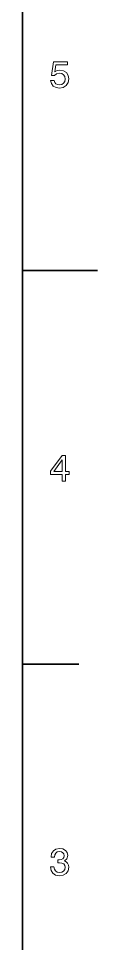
# Model space of a CAD drawing. Extents: x 0 to 297, y 0 to 420.
# Drawn here: x 287 to 297, y 120.3 to 243.6 of the extents above; entities that cross this region are included whole.
import ezdxf

# ---------------------------------------------------------------- set-up
doc = ezdxf.new("R2010")
doc.units = 0

msp = doc.modelspace()

# ---------------------------------------------------------------- linework, layer by layer
at = {"color": 7, "lineweight": 35}
msp.add_line((287, 10), (287, 410), dxfattribs=at)
at = {"color": 7, "lineweight": 35, "ltscale": 0.25}
msp.add_line((287, 210), (297, 210), dxfattribs=at)
at = {"color": 7, "lineweight": 35, "ltscale": 0.1875}
msp.add_line((287, 157.5), (294.5, 157.5), dxfattribs=at)
at = {"color": 7, "lineweight": 13}
for points in [[(290.749298, 235.32962), (290.860229, 234.916077), (291.107361, 234.593307), (291.470459, 234.391571), (291.934448, 234.315933), (292.443817, 234.406708), (292.842224, 234.653824), (293.094391, 235.047195), (293.190216, 235.551514), (293.104462, 236.020538), (292.862396, 236.388702), (292.484161, 236.625732), (291.994965, 236.711456), (291.61673, 236.65094), (291.324219, 236.484512), (291.465424, 237.427597), (292.998566, 237.427597), (292.998566, 237.841141), (291.127533, 237.841141), (290.850159, 235.985245), (291.253601, 235.985245), (291.546112, 236.222275), (291.919312, 236.307999), (292.242096, 236.252533), (292.489197, 236.091141), (292.645538, 235.844025), (292.701019, 235.526306), (292.645538, 235.208588), (292.484161, 234.961456), (292.23703, 234.805115), (291.919312, 234.749649), (291.652039, 234.784943), (291.445251, 234.90094), (291.293945, 235.082504), (291.218292, 235.32962)], [(292.277374, 181.916794), (292.731262, 181.916794), (292.731262, 182.784225), (293.23056, 182.784225), (293.23056, 183.187683), (292.731262, 183.187683), (292.731262, 185.341141), (292.272339, 185.341141), (290.739197, 183.228027), (290.739197, 182.784225), (292.277374, 182.784225)], [(291.162842, 183.187683), (292.277374, 184.756134), (292.277374, 183.187683)], [(290.729126, 130.51622), (290.729126, 130.480911), (290.809814, 129.996765), (291.046844, 129.633652), (291.420044, 129.401657), (291.914276, 129.315933), (292.438782, 129.401657), (292.832153, 129.623566), (293.08429, 129.976593), (293.175079, 130.430481), (293.134735, 130.728027), (293.023773, 130.970108), (292.842224, 131.156708), (292.600159, 131.292877), (292.927948, 131.565216), (293.043945, 131.998932), (292.968292, 132.392303), (292.751434, 132.68985), (292.398407, 132.87645), (291.914276, 132.942017), (291.460388, 132.861313), (291.112396, 132.63942), (290.885468, 132.286392), (290.809814, 131.817368), (290.809814, 131.782074), (291.258636, 131.782074), (291.299011, 132.104828), (291.430115, 132.336823), (291.641937, 132.478027), (291.939484, 132.528473), (292.201721, 132.488113), (292.393372, 132.382217), (292.509369, 132.210739), (292.554749, 131.97876), (292.509369, 131.731628), (292.388336, 131.565216), (292.176514, 131.46434), (291.889069, 131.434082), (291.692383, 131.439133), (291.692383, 131.04071), (291.939484, 131.050797), (292.257202, 131.005417), (292.494232, 130.884369), (292.635468, 130.687683), (292.685883, 130.430481), (292.630402, 130.13797), (292.484161, 129.921112), (292.252167, 129.784943), (291.944519, 129.739563), (291.626801, 129.789993), (291.394806, 129.941284), (291.248566, 130.183365), (291.193085, 130.51622)]]:
    msp.add_lwpolyline(points, close=True, dxfattribs=at)

doc.saveas('drawing.dxf')
